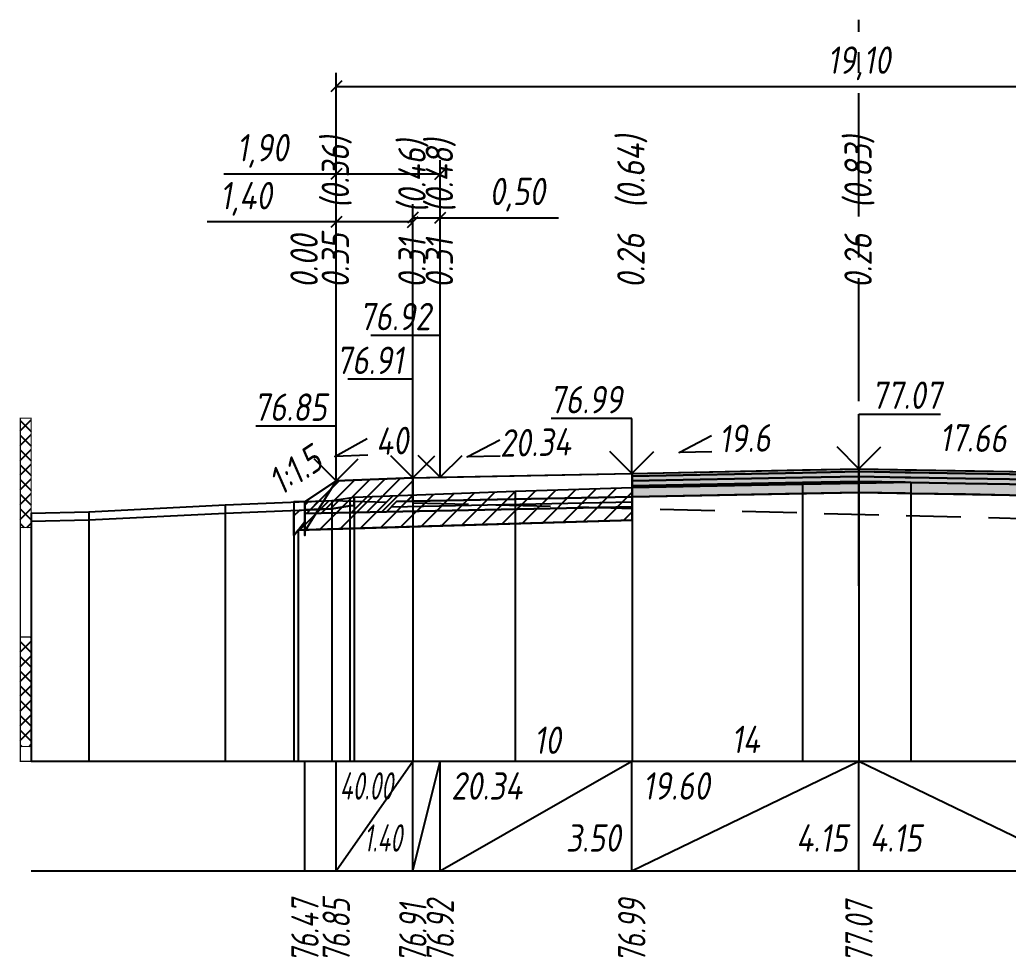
# Model space of a CAD drawing. Extents: x -717 to 1451, y -133302 to 233.
# Drawn here: x 78.9 to 169.2, y -31598.9 to -31513.3 of the extents above; entities that cross this region are included whole.
import ezdxf
from ezdxf.enums import TextEntityAlignment as Align

# ---------------------------------------------------------------- set-up
doc = ezdxf.new("R2010")
doc.units = 0
doc.linetypes.add('осевая2', pattern=[1.125, 0.75, -0.125, 0.125, -0.125])
doc.linetypes.add('штриховая', pattern=[0.75, 0.5, -0.25])
for name, color, linetype in [('Интерполированный поперечник', 2, 'Continuous'), ('Код_514', 1, 'Continuous'), ('Контур_0', 7, 'Continuous'), ('Контур_2521', 7, 'Continuous'), ('Контур_2564', 7, 'Continuous'), ('Контур_2660', 7, 'Continuous'), ('Контур_2665', 7, 'Continuous'), ('Контур_400', 7, 'Continuous'), ('Контур_508', 7, 'Continuous'), ('Контур_512', 7, 'Continuous'), ('Контур_513', 7, 'Continuous'), ('Контур_818', 7, 'Continuous'), ('Красный поперечник', 1, 'Continuous'), ('Линейка абсолютных высот', 7, 'Continuous'), ('Объём_2501', 7, 'Continuous'), ('Объём_2564', 7, 'Continuous'), ('Объём_2650', 7, 'Continuous'), ('Объём_2660', 7, 'Continuous'), ('Объём_2661', 7, 'Continuous'), ('Объём_2662', 7, 'Continuous'), ('Объём_2663', 7, 'Continuous'), ('Объём_2665', 7, 'Continuous'), ('Объём_2666', 7, 'Continuous'), ('Объём_2753', 7, 'Continuous'), ('Ось', 1, 'осевая2'), ('Откосы', 7, 'Continuous'), ('Отметки покрытия', 7, 'Continuous'), ('Рабочие отметки', 7, 'Continuous'), ('Рабочие отметки доп.', 7, 'Continuous'), ('Слои выравнивания', 7, 'Continuous'), ('Таблица', 7, 'Continuous'), ('Уклоны проезжей части', 7, 'Continuous'), ('Черный поперечник', 3, 'Continuous')]:
    doc.layers.add(name, color=color, linetype=linetype)
for name, color, linetype, true_color in [('Контур_2540', 2, 'Continuous', 0xffff00), ('Контур_2560', 2, 'Continuous', 0xffff00), ('Контур_2561', 7, 'Continuous', 0xff8040), ('Контур_2562', 3, 'Continuous', 0x00ff00), ('Контур_2563', 7, 'Continuous', 0xff8000), ('Контур_2570', 7, 'Continuous', 0x80ff00), ('Контур_2583', 3, 'Continuous', 0x00ff00), ('Контур_2725', 7, 'Continuous', 0x323232), ('Контур_2736', 4, 'Continuous', 0x00ffff), ('Контур_2737', 4, 'Continuous', 0x00ffff), ('Контур_2738', 4, 'Continuous', 0x00ffff), ('Контур_2739', 4, 'Continuous', 0x00ffff), ('Контур_2741', 4, 'Continuous', 0x00ffff), ('Контур_2742', 4, 'Continuous', 0x00ffff), ('Контур_2743', 4, 'Continuous', 0x00ffff), ('Контур_2744', 7, 'Continuous', 0xa4ffff), ('Контур_2745', 7, 'Continuous', 0xa4ffff), ('Контур_2747', 4, 'Continuous', 0x00ffff), ('Контур_2748', 4, 'Continuous', 0x00ffff), ('Контур_2749', 4, 'Continuous', 0x00ffff), ('Контур_2750', 4, 'Continuous', 0x00ffff), ('Контур_2751', 4, 'Continuous', 0x00ffff), ('Контур_2752', 4, 'Continuous', 0x00ffff), ('Контур_2760', 7, 'Continuous', 0x323232), ('Контур_2761', 7, 'Continuous', 0x323232), ('Контур_2762', 7, 'Continuous', 0x323232), ('Контур_2763', 7, 'Continuous', 0x323232), ('Контур_402', 7, 'Continuous', 0xff6464), ('Контур_703', 4, 'Continuous', 0x00ffff), ('Контур_705', 4, 'Continuous', 0x00ffff), ('Контур_707', 4, 'Continuous', 0x00ffff), ('Контур_720', 131, 'Continuous', 0xaaffff), ('Объём_2500', 7, 'Continuous', 0xc0c0c0), ('Объём_2520', 7, 'Continuous', 0x80ffff), ('Объём_2540', 2, 'Continuous', 0xffff00), ('Объём_2560', 2, 'Continuous', 0xffff00), ('Объём_2561', 7, 'Continuous', 0xff8040), ('Объём_2562', 3, 'Continuous', 0x00ff00), ('Объём_2563', 7, 'Continuous', 0xff8000), ('Объём_2570', 7, 'Continuous', 0x80ff00), ('Объём_2583', 3, 'Continuous', 0x00ff00), ('Объём_2591', 3, 'Continuous', 0x00ff00), ('Объём_2595', 3, 'Continuous', 0x00ff00), ('Объём_2600', 7, 'Continuous', 0x808000), ('Объём_2746', 2, 'Continuous', 0xffff00)]:
    doc.layers.add(name, color=color, linetype=linetype, true_color=true_color)
doc.styles.get("Standard").update_dxf_attribs({"font": 'txt', "height": 2.5})
doc.styles.add('М', font='romand.shx', dxfattribs={"width": 0.8, "oblique": 10, "height": 2.5})
doc.dimstyles.new('ISO-25', dxfattribs={"dimtxt": 2.5, "dimasz": 2.5, "dimexe": 1.25, "dimexo": 0.625, "dimtad": 1, "dimtxsty": 'Standard', "dimcen": 2.5, "dimadec": 0, "dimazin": 0, "dimtfac": 1, "dimtmove": 0, "dimatfit": 3, "dimfxl": 1, "dimarcsym": 0})
pattern_1 = [(45.0000013, (0, 0), (-0.67351924, 0.67351921), []), (135.0000003, (0, 0), (-0.673519222, -0.67351923), [])]

# ---------------------------------------------------------------- blocks, each defined once
blk = doc.blocks.new('_Oblique')
at = {"color": 0, "linetype": 'ByBlock', "lineweight": -2}
blk.add_line((-0.5, -0.5), (0.5, 0.5), dxfattribs=at)
blk = doc.blocks.new('*D722')
at = {"color": 0, "lineweight": -2, "transparency": 16777216}
for p, q in [((107.858, -31554.815), (107.858, -31530.476)), ((114.858, -31554.535), (114.858, -31530.476)), ((107.858, -31531.726), (96.071, -31531.726)), ((114.858, -31531.726), (107.858, -31531.726))]:
    blk.add_line(p, q, dxfattribs=at)
at = {"layer": 'Defpoints', "color": 0, "transparency": 16777216}
for p in [(114.858, -31531.726), (114.858, -31555.16), (107.858, -31555.44)]:
    blk.add_point(p, dxfattribs=at)
at = {"color": 0, "lineweight": -2, "transparency": 16777216, "rotation": 180}
blk.add_blockref('_Oblique', (107.858, -31531.726), dxfattribs=at)
at = {"color": 0, "lineweight": -2, "transparency": 16777216}
blk.add_blockref('_Oblique', (114.858, -31531.726), dxfattribs=at)
at = {"color": 0, "transparency": 16777216, "insert": (99.611, -31529.613), "char_height": 2.5, "width": 8.75, "attachment_point": 5, "style": 'М'}
blk.add_mtext('1,40', dxfattribs=at)
blk = doc.blocks.new('*D724')
at = {"color": 0, "lineweight": -2, "transparency": 16777216}
for p, q in [((114.858, -31554.535), (114.858, -31530.096)), ((117.358, -31554.484), (117.358, -31530.096)), ((114.858, -31531.346), (117.358, -31531.346)), ((117.358, -31531.346), (128.157, -31531.346))]:
    blk.add_line(p, q, dxfattribs=at)
at = {"layer": 'Defpoints', "color": 0, "transparency": 16777216}
for p in [(117.358, -31531.346), (114.858, -31555.16), (117.358, -31555.109)]:
    blk.add_point(p, dxfattribs=at)
at = {"color": 0, "lineweight": -2, "transparency": 16777216, "rotation": 180}
blk.add_blockref('_Oblique', (114.858, -31531.346), dxfattribs=at)
at = {"color": 0, "lineweight": -2, "transparency": 16777216}
blk.add_blockref('_Oblique', (117.358, -31531.346), dxfattribs=at)
at = {"color": 0, "transparency": 16777216, "insert": (124.396, -31529.233), "char_height": 2.5, "width": 9.16667, "attachment_point": 5, "style": 'М'}
blk.add_mtext('0,50', dxfattribs=at)
blk = doc.blocks.new('*D727')
at = {"color": 0, "lineweight": -2, "transparency": 16777216}
for p, q in [((107.858, -31554.815), (107.858, -31526.096)), ((117.358, -31554.484), (117.358, -31526.096)), ((107.858, -31527.346), (97.586, -31527.346)), ((117.358, -31527.346), (107.858, -31527.346))]:
    blk.add_line(p, q, dxfattribs=at)
at = {"layer": 'Defpoints', "color": 0, "transparency": 16777216}
for p in [(117.358, -31527.346), (117.358, -31555.109), (107.858, -31555.44)]:
    blk.add_point(p, dxfattribs=at)
at = {"color": 0, "lineweight": -2, "transparency": 16777216, "rotation": 180}
blk.add_blockref('_Oblique', (107.858, -31527.346), dxfattribs=at)
at = {"color": 0, "lineweight": -2, "transparency": 16777216}
blk.add_blockref('_Oblique', (117.358, -31527.346), dxfattribs=at)
at = {"color": 0, "transparency": 16777216, "insert": (101.126, -31525.233), "char_height": 2.5, "width": 8.75, "attachment_point": 5, "style": 'М'}
blk.add_mtext('1,90', dxfattribs=at)
blk = doc.blocks.new('*D728')
at = {"color": 0, "lineweight": -2, "transparency": 16777216}
for p, q in [((107.858, -31554.815), (107.858, -31518.096)), ((203.358, -31554.582), (203.358, -31518.096)), ((107.858, -31519.346), (203.358, -31519.346))]:
    blk.add_line(p, q, dxfattribs=at)
at = {"layer": 'Defpoints', "color": 0, "transparency": 16777216}
for p in [(203.358, -31519.346), (203.358, -31555.207), (107.858, -31555.44)]:
    blk.add_point(p, dxfattribs=at)
at = {"color": 0, "lineweight": -2, "transparency": 16777216, "rotation": 180}
blk.add_blockref('_Oblique', (107.858, -31519.346), dxfattribs=at)
at = {"color": 0, "lineweight": -2, "transparency": 16777216}
blk.add_blockref('_Oblique', (203.358, -31519.346), dxfattribs=at)
at = {"color": 0, "transparency": 16777216, "insert": (155.608, -31517.233), "char_height": 2.5, "width": 10.41667, "attachment_point": 5, "style": 'М'}
blk.add_mtext('19,10', dxfattribs=at)

msp = doc.modelspace()

# ---------------------------------------------------------------- hatches: boundary and pattern name
at = {"layer": 'Линейка абсолютных высот'}
h = msp.add_hatch(dxfattribs=at)
h.set_pattern_fill('ANSI37', scale=0.3, style=0)
h.set_pattern_definition(pattern_1)
h.paths.add_polyline_path([(80, -31559.644), (80, -31549.644), (79, -31549.644), (79, -31559.644)])
h = msp.add_hatch(dxfattribs=at)
h.set_pattern_fill('ANSI37', scale=0.3, style=0)
h.set_pattern_definition(pattern_1)
h.paths.add_polyline_path([(80, -31579.644), (80, -31569.644), (79, -31569.644), (79, -31579.644)])
at = {"layer": 'Объём_2563'}
h = msp.add_hatch(dxfattribs=at)
h.set_pattern_fill('ANSI31', color=256, scale=0.3)
h.paths.add_polyline_path([(107.858, -31555.377), (114.858, -31555.097), (114.858, -31557.247), (113.358, -31557.278), (112.439, -31558.197), (105, -31558.348), (105, -31557.283)])
at = {"layer": 'Объём_2570'}
h = msp.add_hatch(dxfattribs=at)
h.set_pattern_fill('ANSI31', color=256, scale=0.2)
h.paths.add_polyline_path([(109.51, -31557.622), (109.101, -31557.672), (107.45, -31557.933), (105, -31558.033), (105, -31557.283), (107.45, -31557.183), (109.101, -31556.922), (109.51, -31556.872)])
at = {"layer": 'Объём_2600'}
h = msp.add_hatch(dxfattribs=at)
h.set_pattern_fill('ANSI31', color=6, scale=0.4)
h.paths.add_polyline_path([(124.206, -31556.318), (134.901, -31555.984), (134.901, -31558.955), (104.388, -31559.871), (104, -31560.364), (104, -31558.074), (107.45, -31557.933), (109.101, -31557.672), (109.51, -31557.622), (109.51, -31556.872)])
at = {"layer": 'Слои выравнивания'}
for color, points in [(2, [(134.901, -31554.69), (150.453, -31554.385), (155.608, -31554.284), (155.608, -31554.534), (150.453, -31554.635), (134.901, -31554.94)]), (2, [(155.608, -31554.284), (159.827, -31554.358), (160.357, -31554.368), (165.357, -31554.456), (169.352, -31554.527), (176.358, -31554.65), (184.261, -31554.795), (184.261, -31555.045), (176.358, -31554.9), (169.352, -31554.777), (165.357, -31554.706), (160.357, -31554.618), (159.827, -31554.608), (155.608, -31554.534)]), (3, [(134.901, -31554.94), (150.453, -31554.635), (155.608, -31554.534), (155.608, -31554.984), (150.453, -31555.085), (134.901, -31555.39)]), (4, [(134.901, -31555.39), (150.453, -31555.085), (155.608, -31554.984), (155.608, -31555.434), (150.453, -31555.535), (134.901, -31555.84)]), (3, [(155.608, -31554.534), (159.827, -31554.608), (160.357, -31554.618), (165.357, -31554.706), (169.352, -31554.777), (176.358, -31554.9), (184.261, -31555.045), (184.261, -31555.495), (176.358, -31555.35), (169.352, -31555.227), (165.357, -31555.156), (160.357, -31555.068), (159.827, -31555.058), (155.608, -31554.984)]), (4, [(155.608, -31554.984), (159.827, -31555.058), (160.357, -31555.068), (165.357, -31555.156), (169.352, -31555.227), (176.358, -31555.35), (184.261, -31555.495), (184.261, -31555.945), (176.358, -31555.8), (169.352, -31555.677), (165.357, -31555.606), (160.357, -31555.518), (159.827, -31555.508), (155.608, -31555.434)]), (5, [(134.901, -31555.84), (150.453, -31555.535), (155.608, -31555.434), (155.608, -31556.434), (150.453, -31556.535), (134.901, -31556.84)]), (5, [(155.608, -31555.434), (159.827, -31555.508), (160.357, -31555.518), (165.357, -31555.606), (169.352, -31555.677), (176.358, -31555.8), (184.261, -31555.945), (184.261, -31556.945), (176.358, -31556.8), (169.352, -31556.677), (165.357, -31556.606), (160.357, -31556.518), (159.827, -31556.508), (155.608, -31556.434)])]:
    msp.add_hatch(color=color, dxfattribs=at).paths.add_polyline_path(points)

# ---------------------------------------------------------------- linework, layer by layer
at = {"layer": 'Интерполированный поперечник', "linetype": 'штриховая', "ltscale": 10, "flags": 128}
msp.add_lwpolyline([(107.45, -31557.183), (221.369, -31560.129)], dxfattribs=at)
at = {"layer": 'Код_514'}
for p, q in [((105, -31591), (105, -31581)), ((107.858, -31591), (107.858, -31581)), ((107.858, -31591), (114.858, -31581)), ((114.858, -31591), (114.858, -31581)), ((114.858, -31591), (117.358, -31581)), ((117.358, -31591), (117.358, -31581)), ((117.358, -31591), (134.858, -31581)), ((134.858, -31591), (134.858, -31581)), ((134.858, -31591), (155.608, -31581)), ((155.608, -31591), (155.608, -31581)), ((155.608, -31581), (176.358, -31591))]:
    msp.add_line(p, q, dxfattribs=at)
at = {"layer": 'Контур_0', "flags": 128}
for points in [[(114.858, -31555.097), (134.901, -31554.69), (134.901, -31556.84), (114.858, -31557.247), (114.858, -31555.097), (114.858, -31555.097)], [(107.858, -31555.377), (105, -31557.283), (105, -31557.283), (105, -31557.283), (105, -31557.283), (105, -31557.283), (105, -31557.283), (105, -31557.283), (105, -31557.283), (105, -31557.283), (105, -31557.283), (105, -31557.283), (105, -31557.283), (105, -31557.283), (105, -31557.283), (105, -31560.364)], [(107.858, -31555.377), (105, -31557.283), (105, -31557.283), (105, -31557.283), (105, -31557.283), (105, -31557.283), (105, -31557.283), (105, -31557.283), (105, -31557.283), (105, -31557.283), (105, -31557.283), (105, -31557.283), (105, -31557.283), (105, -31557.283), (105, -31557.283), (105, -31560.364), (105, -31560.364), (105, -31557.283), (105, -31557.283), (105, -31557.283), (105, -31557.283), (105, -31557.283), (105, -31557.283), (105, -31557.283), (105, -31557.283), (105, -31557.283), (105, -31557.283), (105, -31557.283), (105, -31557.283), (105, -31557.283)], [(113.358, -31557.278), (134.901, -31556.84), (134.901, -31557.74), (112.439, -31558.197), (113.358, -31557.278), (113.358, -31557.278)], [(105, -31558.348), (112.439, -31558.197), (113.358, -31557.278), (114.858, -31557.247)]]:
    msp.add_lwpolyline(points, dxfattribs=at)
at = {"layer": 'Контур_2521', "color": 250, "flags": 128}
msp.add_lwpolyline([(112.899, -31557.737), (134.858, -31557.291), (134.901, -31557.29)], dxfattribs=at)
at = {"layer": 'Контур_2540', "flags": 128}
msp.add_lwpolyline([(112.439, -31558.197), (134.901, -31557.74), (134.901, -31558.955), (104.388, -31559.871), (105, -31559.091), (105, -31558.348), (112.439, -31558.197), (112.439, -31558.197)], dxfattribs=at)
at = {"layer": 'Контур_2560', "flags": 128}
msp.add_lwpolyline([(107.858, -31555.377), (107.858, -31555.377), (107.858, -31555.377), (114.858, -31555.097)], dxfattribs=at)
at = {"layer": 'Контур_2561', "flags": 128}
msp.add_lwpolyline([(114.858, -31555.097), (114.858, -31555.097), (107.858, -31555.377), (107.858, -31555.377), (114.858, -31555.097)], dxfattribs=at)
at = {"layer": 'Контур_2562', "flags": 128}
msp.add_lwpolyline([(107.858, -31555.377), (107.858, -31555.377), (107.858, -31555.377), (107.858, -31555.377), (107.858, -31555.377)], dxfattribs=at)
at = {"layer": 'Контур_2563', "flags": 128}
msp.add_lwpolyline([(107.858, -31555.377), (114.858, -31555.097), (114.858, -31557.247), (113.358, -31557.278), (112.439, -31558.197), (105, -31558.348), (105, -31557.283), (107.858, -31555.377), (107.858, -31555.377)], dxfattribs=at)
at = {"layer": 'Контур_2564', "flags": 128}
msp.add_lwpolyline([(107.858, -31555.377), (114.858, -31555.097)], dxfattribs=at)
at = {"layer": 'Контур_2570', "flags": 128}
msp.add_lwpolyline([(80, -31559.067), (85.261, -31558.947), (97.718, -31558.331), (107.45, -31557.933), (107.45, -31557.933), (109.101, -31557.672), (109.51, -31557.622), (109.51, -31556.872), (124.206, -31556.318), (134.901, -31555.984), (150.453, -31555.694), (155.608, -31555.592), (160.357, -31555.498), (169.352, -31555.692), (184.261, -31555.966), (198.361, -31556.466), (208.803, -31556.961), (208.803, -31557.711), (214.659, -31559.055), (221.369, -31560.879), (221.369, -31560.879), (231.836, -31560.477), (240.668, -31560.319)], dxfattribs=at)
at = {"layer": 'Контур_2583', "flags": 128}
msp.add_lwpolyline([(104, -31560.364), (105, -31559.091), (105, -31557.283), (104, -31557.283), (104, -31560.364)], dxfattribs=at)
at = {"layer": 'Контур_2660', "flags": 128}
msp.add_lwpolyline([(104.388, -31559.871), (134.901, -31558.955)], dxfattribs=at)
at = {"layer": 'Контур_2665', "flags": 128}
msp.add_lwpolyline([(107.858, -31555.377), (107.858, -31555.377)], dxfattribs=at)
at = {"layer": 'Контур_2725', "flags": 128}
msp.add_lwpolyline([(134.901, -31556.84), (150.453, -31556.535), (155.608, -31556.434), (159.827, -31556.508), (160.357, -31556.518), (165.357, -31556.606), (169.352, -31556.677), (176.358, -31556.8), (184.261, -31556.945)], dxfattribs=at)
at = {"layer": 'Контур_2736', "flags": 128}
msp.add_lwpolyline([(107.858, -31555.377), (105, -31557.283)], dxfattribs=at)
at = {"layer": 'Контур_2737', "flags": 128}
msp.add_lwpolyline([(105, -31557.283), (105, -31557.283)], dxfattribs=at)
at = {"layer": 'Контур_2738', "flags": 128}
msp.add_lwpolyline([(105, -31557.283), (105, -31557.283)], dxfattribs=at)
at = {"layer": 'Контур_2739', "flags": 128}
msp.add_lwpolyline([(105, -31557.283), (105, -31557.283)], dxfattribs=at)
at = {"layer": 'Контур_2741', "flags": 128}
msp.add_lwpolyline([(105, -31557.283), (105, -31557.283)], dxfattribs=at)
at = {"layer": 'Контур_2742', "flags": 128}
msp.add_lwpolyline([(105, -31557.283), (105, -31557.283)], dxfattribs=at)
at = {"layer": 'Контур_2743', "flags": 128}
msp.add_lwpolyline([(105, -31557.283), (105, -31557.283)], dxfattribs=at)
at = {"layer": 'Контур_2744', "flags": 128}
msp.add_lwpolyline([(105, -31557.283), (105, -31557.283)], dxfattribs=at)
msp.add_lwpolyline([(105, -31557.283), (105, -31557.283)], dxfattribs=at)
msp.add_lwpolyline([(105, -31557.283), (105, -31557.283)], dxfattribs=at)
msp.add_lwpolyline([(105, -31557.283), (105, -31557.283)], dxfattribs=at)
msp.add_lwpolyline([(105, -31557.283), (105, -31557.283)], dxfattribs=at)
msp.add_lwpolyline([(105, -31557.283), (105, -31557.283)], dxfattribs=at)
at = {"layer": 'Контур_2745', "flags": 128}
msp.add_lwpolyline([(105, -31557.283), (105, -31557.283)], dxfattribs=at)
msp.add_lwpolyline([(105, -31557.283), (105, -31557.283)], dxfattribs=at)
msp.add_lwpolyline([(105, -31557.283), (105, -31557.283)], dxfattribs=at)
msp.add_lwpolyline([(105, -31557.283), (105, -31557.283)], dxfattribs=at)
msp.add_lwpolyline([(105, -31557.283), (105, -31557.283)], dxfattribs=at)
msp.add_lwpolyline([(105, -31557.283), (105, -31557.283)], dxfattribs=at)
at = {"layer": 'Контур_2747', "flags": 128}
msp.add_lwpolyline([(105, -31557.283), (105, -31557.283)], dxfattribs=at)
at = {"layer": 'Контур_2748', "flags": 128}
msp.add_lwpolyline([(105, -31557.283), (105, -31557.283)], dxfattribs=at)
at = {"layer": 'Контур_2749', "flags": 128}
msp.add_lwpolyline([(105, -31557.283), (105, -31557.283)], dxfattribs=at)
at = {"layer": 'Контур_2750', "flags": 128}
msp.add_lwpolyline([(105, -31557.283), (105, -31557.283)], dxfattribs=at)
at = {"layer": 'Контур_2751', "flags": 128}
msp.add_lwpolyline([(105, -31557.283), (105, -31557.283)], dxfattribs=at)
at = {"layer": 'Контур_2752', "flags": 128}
msp.add_lwpolyline([(105, -31557.283), (105, -31557.283)], dxfattribs=at)
at = {"layer": 'Контур_2760', "flags": 128}
msp.add_lwpolyline([(134.901, -31554.69), (150.453, -31554.385), (155.608, -31554.284), (159.827, -31554.358), (160.357, -31554.368), (165.357, -31554.456), (169.352, -31554.527), (176.358, -31554.65), (184.261, -31554.795)], dxfattribs=at)
at = {"layer": 'Контур_2761', "flags": 128}
msp.add_lwpolyline([(134.901, -31554.94), (150.453, -31554.635), (155.608, -31554.534), (159.827, -31554.608), (160.357, -31554.618), (165.357, -31554.706), (169.352, -31554.777), (176.358, -31554.9), (184.261, -31555.045)], dxfattribs=at)
at = {"layer": 'Контур_2762', "flags": 128}
msp.add_lwpolyline([(134.901, -31555.39), (150.453, -31555.085), (155.608, -31554.984), (159.827, -31555.058), (160.357, -31555.068), (165.357, -31555.156), (169.352, -31555.227), (176.358, -31555.35), (184.261, -31555.495)], dxfattribs=at)
at = {"layer": 'Контур_2763', "flags": 128}
msp.add_lwpolyline([(134.901, -31555.84), (150.453, -31555.535), (155.608, -31555.434), (159.827, -31555.508), (160.357, -31555.518), (165.357, -31555.606), (169.352, -31555.677), (176.358, -31555.8), (184.261, -31555.945)], dxfattribs=at)
at = {"layer": 'Контур_400', "flags": 128}
for points in [[(114.858, -31555.097), (117.358, -31555.047), (117.358, -31555.047), (117.358, -31555.047), (117.358, -31555.047), (117.358, -31555.047), (117.358, -31555.047), (134.858, -31554.691), (155.608, -31554.284)], [(155.608, -31554.284), (176.358, -31554.65), (193.858, -31554.971), (193.858, -31554.971), (193.858, -31554.971), (193.858, -31554.971), (193.858, -31554.971), (193.858, -31554.971), (196.358, -31555.017)]]:
    msp.add_lwpolyline(points, dxfattribs=at)
at = {"layer": 'Контур_402', "flags": 128}
msp.add_lwpolyline([(104.388, -31559.871), (134.901, -31558.955), (134.901, -31556.84), (155.608, -31556.434), (176.358, -31556.8), (184.261, -31556.945), (184.261, -31559.194), (210.409, -31559.978)], dxfattribs=at)
at = {"layer": 'Контур_508', "flags": 128}
msp.add_lwpolyline([(104, -31560.364), (104.388, -31559.871), (134.901, -31558.955), (134.901, -31556.84), (155.608, -31556.434), (176.358, -31556.8), (184.261, -31556.945), (184.261, -31559.194), (210.409, -31559.978), (210.409, -31561.047), (211.838, -31562), (212.141, -31562), (214.141, -31562), (214.444, -31562), (215.668, -31561.183)], dxfattribs=at)
at = {"layer": 'Контур_512', "flags": 128}
msp.add_lwpolyline([(104, -31560.364), (104.388, -31559.871), (134.901, -31558.955)], dxfattribs=at)
at = {"layer": 'Контур_513', "flags": 128}
msp.add_lwpolyline([(104, -31560.364), (104.388, -31559.871), (134.901, -31558.955), (134.901, -31556.84), (155.608, -31556.434), (176.358, -31556.8), (184.261, -31556.945), (184.261, -31559.194), (210.409, -31559.978), (210.409, -31561.047), (211.838, -31562), (212.141, -31562), (214.141, -31562), (214.444, -31562), (215.668, -31561.183)], dxfattribs=at)
at = {"layer": 'Контур_703', "flags": 128}
for points in [[(107.858, -31555.377), (105, -31557.283)], [(105, -31557.283), (105, -31560.364)]]:
    msp.add_lwpolyline(points, dxfattribs=at)
at = {"layer": 'Контур_705', "flags": 128}
msp.add_lwpolyline([(105, -31557.283), (105, -31557.283)], dxfattribs=at)
at = {"layer": 'Контур_707', "flags": 128}
msp.add_lwpolyline([(105, -31560.364), (105, -31557.283)], dxfattribs=at)
at = {"layer": 'Контур_720', "flags": 128}
msp.add_lwpolyline([(105, -31560.364), (105, -31560.364)], dxfattribs=at)
at = {"layer": 'Контур_818', "flags": 128}
msp.add_lwpolyline([(105, -31558.033), (107.45, -31557.933), (107.45, -31557.933), (109.101, -31557.672), (109.51, -31557.622), (109.51, -31556.872), (124.206, -31556.318), (134.901, -31555.984), (150.453, -31555.694), (155.608, -31555.592), (160.357, -31555.498), (169.352, -31555.692), (184.261, -31555.966), (198.361, -31556.466), (208.803, -31556.961), (208.803, -31557.711), (214.659, -31559.055), (215.668, -31559.33)], dxfattribs=at)
at = {"layer": 'Красный поперечник'}
for p, q in [((134.858, -31554.691), (155.608, -31554.284)), ((155.608, -31554.284), (176.358, -31554.65)), ((107.858, -31555.377), (114.858, -31555.097)), ((114.858, -31555.097), (117.358, -31555.047)), ((117.358, -31555.047), (134.858, -31554.691)), ((105, -31557.283), (107.858, -31555.377)), ((134.901, -31558.955), (134.901, -31581)), ((104, -31560.364), (104, -31581)), ((104.388, -31559.871), (104.388, -31581))]:
    msp.add_line(p, q, dxfattribs=at)
at = {"layer": 'Линейка абсолютных высот', "color": 7, "const_width": 0.1, "flags": 128}
for points in [[(80, -31559.644), (80, -31549.644), (79, -31549.644), (79, -31559.644), (80, -31559.644)], [(80, -31569.644), (80, -31559.644), (79, -31559.644), (79, -31569.644), (80, -31569.644)], [(80, -31579.644), (80, -31569.644), (79, -31569.644), (79, -31579.644), (80, -31579.644)], [(80, -31581), (80, -31579.644), (79, -31579.644), (79, -31581), (80, -31581)]]:
    msp.add_lwpolyline(points, dxfattribs=at)
at = {"layer": 'Объём_2500', "flags": 128}
msp.add_lwpolyline([(114.858, -31555.097), (134.901, -31554.69), (134.901, -31556.84), (114.858, -31557.247), (114.858, -31555.097), (114.858, -31555.097)], dxfattribs=at)
at = {"layer": 'Объём_2501', "flags": 128}
for points in [[(114.858, -31555.097), (117.358, -31555.047), (117.358, -31555.047), (117.358, -31555.047), (117.358, -31555.047), (117.358, -31555.047), (117.358, -31555.047), (134.858, -31554.691), (155.608, -31554.284)], [(155.608, -31554.284), (176.358, -31554.65), (193.858, -31554.971), (193.858, -31554.971), (193.858, -31554.971), (193.858, -31554.971), (193.858, -31554.971), (193.858, -31554.971), (196.358, -31555.017)]]:
    msp.add_lwpolyline(points, dxfattribs=at)
at = {"layer": 'Объём_2520', "color": 250, "flags": 128}
msp.add_lwpolyline([(113.358, -31557.278), (134.901, -31556.84), (134.901, -31557.74), (112.439, -31558.197), (113.358, -31557.278), (113.358, -31557.278)], dxfattribs=at)
at = {"layer": 'Объём_2540', "flags": 128}
msp.add_lwpolyline([(112.439, -31558.197), (134.901, -31557.74), (134.901, -31558.955), (104.388, -31559.871), (105, -31559.091), (105, -31558.348), (112.439, -31558.197), (112.439, -31558.197)], dxfattribs=at)
at = {"layer": 'Объём_2560', "flags": 128}
msp.add_lwpolyline([(107.858, -31555.377), (107.858, -31555.377), (107.858, -31555.377), (114.858, -31555.097)], dxfattribs=at)
at = {"layer": 'Объём_2561', "flags": 128}
msp.add_lwpolyline([(114.858, -31555.097), (114.858, -31555.097), (107.858, -31555.377), (107.858, -31555.377), (114.858, -31555.097)], dxfattribs=at)
at = {"layer": 'Объём_2562', "flags": 128}
msp.add_lwpolyline([(107.858, -31555.377), (107.858, -31555.377), (107.858, -31555.377), (107.858, -31555.377), (107.858, -31555.377)], dxfattribs=at)
at = {"layer": 'Объём_2563', "color": 250, "flags": 128}
msp.add_lwpolyline([(107.858, -31555.377), (114.858, -31555.097), (114.858, -31557.247), (113.358, -31557.278), (112.439, -31558.197), (105, -31558.348), (105, -31557.283), (107.858, -31555.377), (107.858, -31555.377)], dxfattribs=at)
at = {"layer": 'Объём_2564', "flags": 128}
msp.add_lwpolyline([(107.858, -31555.377), (114.858, -31555.097)], dxfattribs=at)
at = {"layer": 'Объём_2570', "flags": 128}
msp.add_lwpolyline([(109.51, -31557.622), (109.101, -31557.672), (107.45, -31557.933), (105, -31558.033), (105, -31557.283), (107.45, -31557.183), (109.101, -31556.922), (109.51, -31556.872), (109.51, -31557.622), (109.51, -31557.622)], dxfattribs=at)
at = {"layer": 'Объём_2583', "flags": 128}
msp.add_lwpolyline([(104, -31560.364), (105, -31559.091), (105, -31557.283), (104, -31557.283), (104, -31560.364)], dxfattribs=at)
at = {"layer": 'Объём_2591', "flags": 128}
msp.add_lwpolyline([(105, -31557.283), (105, -31560.364), (105, -31557.283)], dxfattribs=at)
at = {"layer": 'Объём_2595', "flags": 128}
msp.add_lwpolyline([(105, -31557.283), (105, -31560.364), (105, -31557.283)], dxfattribs=at)
at = {"layer": 'Объём_2650', "color": 6, "flags": 128}
msp.add_lwpolyline([(124.206, -31556.318), (134.901, -31555.984), (134.901, -31558.955), (104.388, -31559.871), (104, -31560.364), (104, -31558.074), (107.45, -31557.933), (109.101, -31557.672), (109.51, -31557.622), (109.51, -31556.872), (124.206, -31556.318), (124.206, -31556.318)], dxfattribs=at)
at = {"layer": 'Объём_2660', "flags": 128}
msp.add_lwpolyline([(104.388, -31559.871), (134.901, -31558.955)], dxfattribs=at)
at = {"layer": 'Объём_2661', "flags": 128}
msp.add_lwpolyline([(107.858, -31555.377), (105, -31557.283), (105, -31559.973)], dxfattribs=at)
at = {"layer": 'Объём_2662', "flags": 128}
msp.add_lwpolyline([(105, -31559.973), (105, -31557.283)], dxfattribs=at)
at = {"layer": 'Объём_2663', "flags": 128}
msp.add_lwpolyline([(105, -31559.973), (105, -31560.364), (105, -31559.973)], dxfattribs=at)
at = {"layer": 'Объём_2665', "flags": 128}
msp.add_lwpolyline([(107.858, -31555.377), (107.858, -31555.377)], dxfattribs=at)
at = {"layer": 'Объём_2666', "flags": 128}
msp.add_lwpolyline([(107.858, -31555.377), (105, -31559.973)], dxfattribs=at)
at = {"layer": 'Объём_2746', "flags": 128}
msp.add_lwpolyline([(107.45, -31557.933), (109.101, -31557.672), (109.51, -31557.622), (109.51, -31556.872), (124.206, -31556.318), (134.901, -31555.984), (134.901, -31558.955), (105, -31559.852), (105, -31558.033), (107.45, -31557.933), (107.45, -31557.933)], dxfattribs=at)
at = {"layer": 'Объём_2753', "flags": 128}
msp.add_lwpolyline([(134.901, -31554.69), (134.901, -31554.69)], dxfattribs=at)
at = {"layer": 'Ось', "ltscale": 15}
msp.add_line((155.608, -31564.971), (155.608, -31513.255), dxfattribs=at)
at = {"layer": 'Откосы', "color": 1, "flags": 128}
for points in [[(110.74, -31553.018), (107.742, -31553.138), (110.68, -31551.519)], [(122.832, -31553.124), (119.833, -31553.185), (122.802, -31551.624)], [(142.183, -31552.736), (139.183, -31552.795), (142.153, -31551.236)]]:
    msp.add_lwpolyline(points, dxfattribs=at)
at = {"layer": 'Отметки покрытия', "color": 1}
for p, q in [((117.358, -31542.097), (111.008, -31542.097)), ((117.358, -31555.047), (117.358, -31542.097)), ((114.858, -31546.097), (108.908, -31546.097)), ((114.858, -31555.097), (114.858, -31546.097)), ((134.858, -31549.691), (127.508, -31549.691)), ((134.858, -31554.691), (134.858, -31549.691)), ((155.608, -31554.284), (155.608, -31549.284)), ((155.608, -31549.284), (163.058, -31549.284)), ((107.858, -31550.377), (100.508, -31550.377)), ((107.858, -31555.377), (107.858, -31550.377)), ((155.608, -31554.284), (153.608, -31552.284)), ((155.608, -31554.284), (157.608, -31552.284)), ((107.858, -31555.377), (105.858, -31553.377)), ((107.858, -31555.377), (109.858, -31553.377)), ((114.858, -31555.097), (112.858, -31553.097)), ((114.858, -31555.097), (116.858, -31553.097)), ((117.358, -31555.047), (115.358, -31553.047)), ((117.358, -31555.047), (119.358, -31553.047)), ((134.858, -31554.691), (132.858, -31552.691)), ((134.858, -31554.691), (136.858, -31552.691))]:
    msp.add_line(p, q, dxfattribs=at)
at = {"layer": 'Слои выравнивания'}
for p, q in [((155.608, -31554.284), (155.608, -31581)), ((114.858, -31555.097), (114.858, -31581)), ((134.901, -31554.69), (134.901, -31581))]:
    msp.add_line(p, q, dxfattribs=at)
at = {"layer": 'Слои выравнивания', "color": 2, "flags": 128}
for points in [[(134.901, -31554.69), (150.453, -31554.385), (155.608, -31554.284), (155.608, -31554.534), (150.453, -31554.635), (134.901, -31554.94)], [(155.608, -31554.284), (159.827, -31554.358), (160.357, -31554.368), (165.357, -31554.456), (169.352, -31554.527), (176.358, -31554.65), (184.261, -31554.795), (184.261, -31555.045), (176.358, -31554.9), (169.352, -31554.777), (165.357, -31554.706), (160.357, -31554.618), (159.827, -31554.608), (155.608, -31554.534)]]:
    msp.add_lwpolyline(points, close=True, dxfattribs=at)
at = {"layer": 'Слои выравнивания', "color": 3, "flags": 128}
for points in [[(134.901, -31554.94), (150.453, -31554.635), (155.608, -31554.534), (155.608, -31554.984), (150.453, -31555.085), (134.901, -31555.39)], [(155.608, -31554.534), (159.827, -31554.608), (160.357, -31554.618), (165.357, -31554.706), (169.352, -31554.777), (176.358, -31554.9), (184.261, -31555.045), (184.261, -31555.495), (176.358, -31555.35), (169.352, -31555.227), (165.357, -31555.156), (160.357, -31555.068), (159.827, -31555.058), (155.608, -31554.984)]]:
    msp.add_lwpolyline(points, close=True, dxfattribs=at)
at = {"layer": 'Слои выравнивания', "color": 4, "flags": 128}
for points in [[(134.901, -31555.39), (150.453, -31555.085), (155.608, -31554.984), (155.608, -31555.434), (150.453, -31555.535), (134.901, -31555.84)], [(155.608, -31554.984), (159.827, -31555.058), (160.357, -31555.068), (165.357, -31555.156), (169.352, -31555.227), (176.358, -31555.35), (184.261, -31555.495), (184.261, -31555.945), (176.358, -31555.8), (169.352, -31555.677), (165.357, -31555.606), (160.357, -31555.518), (159.827, -31555.508), (155.608, -31555.434)]]:
    msp.add_lwpolyline(points, close=True, dxfattribs=at)
at = {"layer": 'Слои выравнивания', "color": 5, "flags": 128}
for points in [[(134.901, -31555.84), (150.453, -31555.535), (155.608, -31555.434), (155.608, -31556.434), (150.453, -31556.535), (134.901, -31556.84)], [(155.608, -31555.434), (159.827, -31555.508), (160.357, -31555.518), (165.357, -31555.606), (169.352, -31555.677), (176.358, -31555.8), (184.261, -31555.945), (184.261, -31556.945), (176.358, -31556.8), (169.352, -31556.677), (165.357, -31556.606), (160.357, -31556.518), (159.827, -31556.508), (155.608, -31556.434)]]:
    msp.add_lwpolyline(points, close=True, dxfattribs=at)
at = {"layer": 'Таблица'}
for p, q in [((80, -31581), (240.668, -31581)), ((80, -31591), (240.668, -31591))]:
    msp.add_line(p, q, dxfattribs=at)
at = {"layer": 'Черный поперечник', "color": 7}
for p, q in [((134.901, -31555.984), (134.901, -31581)), ((150.453, -31555.694), (150.453, -31581)), ((155.608, -31555.592), (155.608, -31581)), ((160.357, -31555.498), (160.357, -31581)), ((109.101, -31556.922), (109.101, -31581)), ((109.51, -31556.872), (109.51, -31581)), ((124.206, -31556.318), (124.206, -31581)), ((97.718, -31557.581), (97.718, -31581)), ((107.45, -31557.183), (107.45, -31581)), ((80, -31558.317), (80, -31581)), ((85.261, -31558.197), (85.261, -31581))]:
    msp.add_line(p, q, dxfattribs=at)
at = {"layer": 'Черный поперечник', "flags": 128}
msp.add_lwpolyline([(80, -31558.317), (85.261, -31558.197), (97.718, -31557.581), (107.45, -31557.183), (109.101, -31556.922), (109.51, -31556.872), (124.206, -31556.318), (134.901, -31555.984), (150.453, -31555.694), (155.608, -31555.592), (160.357, -31555.498), (169.352, -31555.692), (184.261, -31555.966), (198.361, -31556.466), (208.803, -31556.961), (214.659, -31558.305), (221.369, -31560.129), (231.836, -31559.727), (240.668, -31559.569)], dxfattribs=at)

# ---------------------------------------------------------------- texts
at = {"layer": 'Код_514', "style": 'М', "oblique": 10}
for s, width, p in [('40.00', 0.6, (108.175, -31582)), ('20.34', 0.8, (118.358, -31582)), ('19.60', 0.8, (135.858, -31582))]:
    msp.add_text(s, height=2.5, dxfattribs=dict(at, width=width)).set_placement(p, align=Align.TOP_LEFT)
for s, width, p in [('1.40', 0.6, (113.858, -31590)), ('3.50', 0.8, (133.858, -31590)), ('4.15', 0.8, (154.608, -31590))]:
    msp.add_text(s, height=2.5, dxfattribs=dict(at, width=width)).set_placement(p, align=Align.BOTTOM_RIGHT)
at = {"layer": 'Код_514', "style": 'М', "oblique": 10, "width": 0.8}
msp.add_text('4.15', height=2.5, dxfattribs=at).set_placement((156.608, -31590), align=Align.BOTTOM_LEFT)
at = {"layer": 'Код_514', "style": 'М', "oblique": 10, "width": 0.7}
for s, p in [('76.47', (105, -31599.382)), ('76.85', (107.858, -31599.382)), ('76.91', (114.858, -31599.382)), ('76.92', (117.358, -31599.382)), ('76.99', (134.858, -31599.382)), ('77.07', (155.608, -31599.382))]:
    msp.add_text(s, height=2.5, rotation=90, dxfattribs=at).set_placement(p, align=Align.MIDDLE_LEFT)
at = {"layer": 'Отметки покрытия', "color": 1, "style": 'М', "oblique": 10, "width": 0.8}
for s, p in [('76.92', (116.499, -31542.366)), ('76.91', (113.999, -31546.366)), ('76.99', (133.999, -31549.959)), ('76.85', (106.999, -31550.646))]:
    msp.add_text(s, height=2.5, dxfattribs=at).set_placement(p, align=Align.BOTTOM_RIGHT)
msp.add_text('77.07', height=2.5, dxfattribs=at).set_placement((156.749, -31549.553), align=Align.BOTTOM_LEFT)
at = {"layer": 'Рабочие отметки', "color": 1, "style": 'М', "oblique": 10, "width": 0.8}
for s, p in [('0.35', (107.78, -31537.767)), ('0.00', (104.922, -31537.767)), ('0.31', (114.78, -31537.767)), ('0.31', (117.28, -31537.767)), ('0.26', (134.78, -31537.767)), ('0.26', (155.53, -31537.767))]:
    msp.add_text(s, height=2.5, rotation=90, dxfattribs=at).set_placement(p, align=Align.MIDDLE_LEFT)
at = {"layer": 'Рабочие отметки доп.', "color": 1, "style": 'М', "oblique": 10, "width": 0.8}
for s, p in [('(0.64)', (134.78, -31530.467)), ('(0.83)', (155.53, -31530.467)), ('(0.36)', (107.78, -31530.467)), ('(0.46)', (114.78, -31530.867)), ('(0.48)', (117.28, -31530.867))]:
    msp.add_text(s, height=2.5, rotation=90, dxfattribs=at).set_placement(p, align=Align.MIDDLE_LEFT)
at = {"layer": 'Слои выравнивания', "style": 'М', "oblique": 10, "width": 0.8}
for s, p in [('10', (127.144, -31581.069)), ('14', (145.254, -31581))]:
    msp.add_text(s, height=2.5, dxfattribs=at).set_placement(p, align=Align.BOTTOM_CENTER)
at = {"layer": 'Уклоны проезжей части', "color": 1, "style": 'М', "oblique": 10, "width": 0.8}
for s, rotation, p in [('40', 2.29061, (113.044, -31553.734)), ('20.34', 1.16502, (126.088, -31553.869)), ('19.6', 1.12292, (145.214, -31553.487)), ('17.66', 358.98846, (166.001, -31553.467)), ('1:1.5', 33.69007, (105.237, -31556.055))]:
    msp.add_text(s, height=2.5, rotation=rotation, dxfattribs=at).set_placement(p, align=Align.BOTTOM_CENTER)

# ---------------------------------------------------------------- dimensions: what is measured, and where the dimension line sits
at = {"color": 5}
dim = msp.add_linear_dim(base=(203.358, -31519.346), p1=(107.858, -31555.44), p2=(203.358, -31555.207), angle=180, dimstyle='ISO-25', override={"dimasz": 1, "dimlfac": 0.2, "dimzin": 0, "dimtxsty": 'М', "dimblk1": 'Oblique', "dimblk2": 'Oblique', "dimsah": 1}, dxfattribs=at)
dim.commit()
dim.dimension.update_dxf_attribs({"geometry": '*D728', "text_midpoint": (155.608, -31517.233)})
for base, p1, p2, picture, middle in [((117.358, -31527.346), (107.858, -31555.44), (117.358, -31555.109), '*D727', (101.126, -31527.346)), ((114.858, -31531.726), (107.858, -31555.44), (114.858, -31555.16), '*D722', (99.611, -31531.726)), ((117.358, -31531.346), (114.858, -31555.16), (117.358, -31555.109), '*D724', (124.396, -31531.346))]:
    dim = msp.add_linear_dim(base=base, p1=p1, p2=p2, angle=180, dimstyle='ISO-25', override={"dimasz": 1, "dimlfac": 0.2, "dimzin": 0, "dimtxsty": 'М', "dimblk1": 'Oblique', "dimblk2": 'Oblique', "dimsah": 1}, dxfattribs=at)
    dim.commit()
    dim.dimension.update_dxf_attribs({"geometry": picture, "text_midpoint": middle, "dimtype": 160})

doc.saveas('drawing.dxf')
